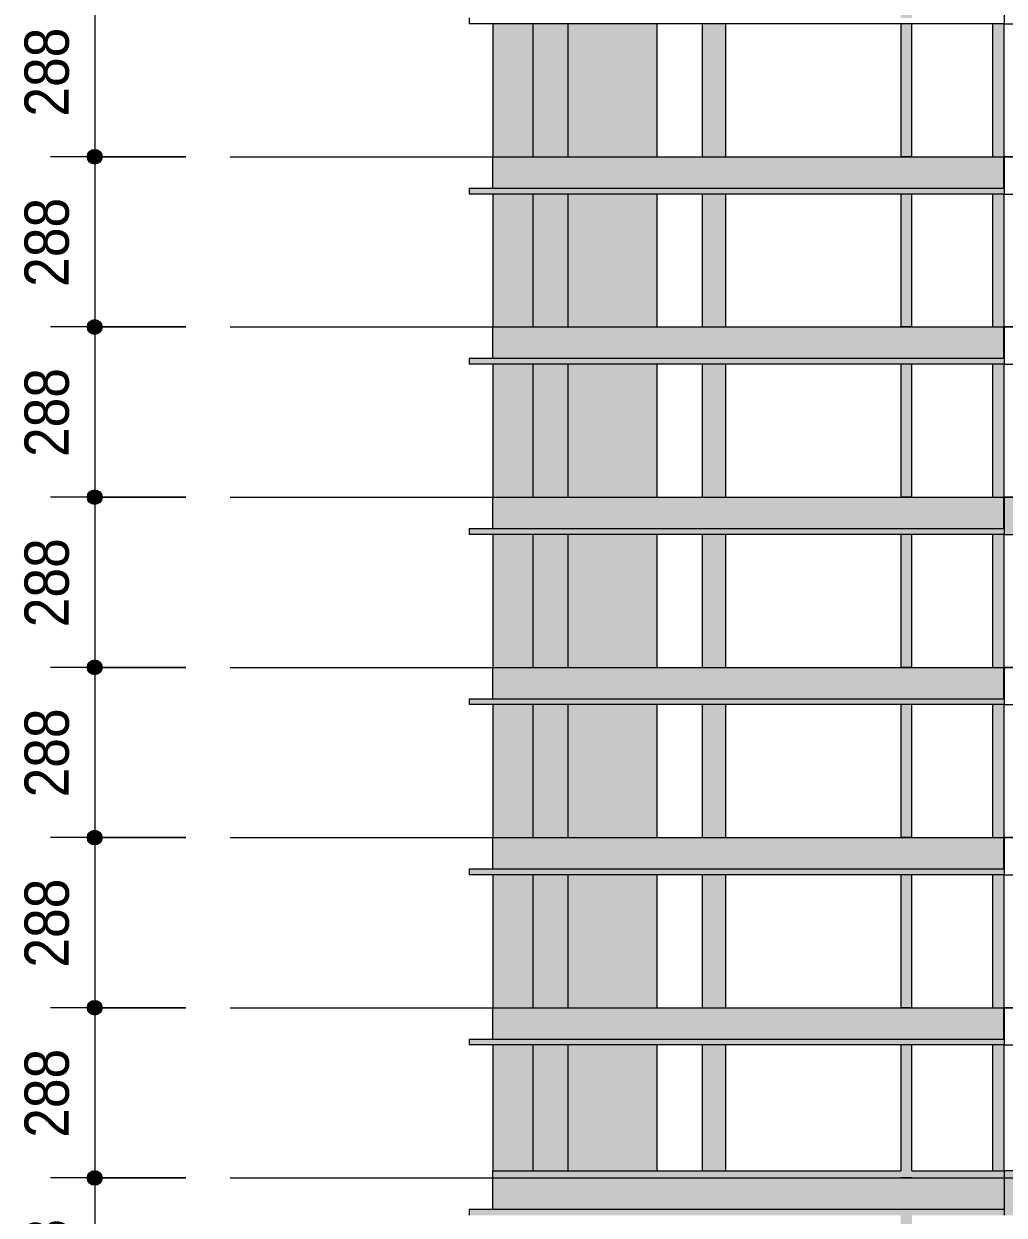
# Model space of a CAD drawing. Header units: centimetres. Extents: x -1095 to 23421, y -520 to 84300.
# Drawn here: x 12501 to 14160, y 77370 to 79386 of the extents above; entities that cross this region are included whole.
import ezdxf

# ---------------------------------------------------------------- set-up
doc = ezdxf.new("R2010")
doc.units = ezdxf.units.CM
doc.linetypes.add('Centro', pattern=[3.175, 0.635, -0.47625, 1.5875, -0.47625])
for name, color, linetype, lineweight in [('A-ANNO-DIMS', 7, 'Continuous', 9), ('A-ANNO-DIMS-500', 7, 'Continuous', 9), ('A-FLOR', 7, 'Continuous', 9), ('A-FLOR-LEVL', 7, 'Continuous', 9), ('S-BEAM', 7, 'Continuous', 9), ('S-COLS', 7, 'Continuous', 9)]:
    doc.layers.add(name, color=color, linetype=linetype, lineweight=lineweight)
doc.styles.add('Fira Sans_4', font='', dxfattribs={"width": 0.9, "height": 75})
doc.styles.get('Fira Sans_4').set_extended_font_data('Fira Sans')
doc.dimstyles.new('PED_R80_1_5mm_ACIMA_As_ESQ__R00_6', dxfattribs={"dimscale": 30.48, "dimtxt": 102.298456, "dimasz": 3.28084, "dimexe": 2.46063, "dimexo": 2.46063, "dimgap": 0.492126, "dimtad": 1, "dimdec": 1, "dimrnd": 0.5, "dimdsep": 46, "dimtxsty": 'Fira Sans_4', "dimblk1": 'DOTSMALL', "dimblk2": 'DOTSMALL', "dimsah": 1, "dimcen": 0.09, "dimdle": 4.92126, "dimazin": 0, "dimtfac": 1, "dimtdec": 4, "dimtix": 1, "dimtmove": 0, "dimatfit": 3, "dimfxl": 1, "dimtvp": 1, "dimtolj": 1, "dimtzin": 0, "dimarcsym": 2})

# ---------------------------------------------------------------- blocks, each defined once
blk = doc.blocks.new('DIMBLOCK347-CT501 - CORTE ESQ_ ATC')
at = {"layer": 'A-ANNO-DIMS-500', "true_color": 0x000032}
h = blk.add_hatch(color=178, dxfattribs=at)
edge = h.paths.add_edge_path(flags=0)
edge.add_arc((12621.2, 79449), 12.5, 0, 360)
h = blk.add_hatch(color=178, dxfattribs=at)
edge = h.paths.add_edge_path(flags=0)
edge.add_arc((12621.2, 79161), 12.5, 0, 360)
at = {"layer": 'A-ANNO-DIMS-500', "color": 178, "true_color": 0x000032}
for p, q in [((12775.5, 79449), (12546.2, 79449)), ((12621.2, 79449), (12621.2, 79161)), ((12621.2, 79449), (12775.5, 79449)), ((12775.5, 79161), (12546.2, 79161)), ((12621.2, 79161), (12775.5, 79161))]:
    blk.add_line(p, q, dxfattribs=at)
for centre in [(12621.2, 79449), (12621.2, 79161)]:
    blk.add_circle(centre, 12.5, dxfattribs=at)
at = {"layer": 'A-ANNO-DIMS-500', "color": 0, "insert": (12502.3, 79228.9), "char_height": 75, "width": 182.563, "attachment_point": 1, "rotation": 90, "line_spacing_factor": 1.049215, "style": 'Fira Sans_4'}
blk.add_mtext('288', dxfattribs=at)
blk = doc.blocks.new('_DotSmall')
at = {"color": 0, "linetype": 'ByBlock', "const_width": 0.5}
blk.add_lwpolyline([(-0.0625, 0, 1), (0.0625, 0, 1)], format="xyb", close=True, dxfattribs=at)
blk = doc.blocks.new('DIMBLOCK348-CT501 - CORTE ESQ_ ATC')
at = {"layer": 'A-ANNO-DIMS-500', "true_color": 0x000032}
h = blk.add_hatch(color=178, dxfattribs=at)
edge = h.paths.add_edge_path(flags=0)
edge.add_arc((12621.2, 79161), 12.5, 0, 360)
h = blk.add_hatch(color=178, dxfattribs=at)
edge = h.paths.add_edge_path(flags=0)
edge.add_arc((12621.2, 78873), 12.5, 0, 360)
at = {"layer": 'A-ANNO-DIMS-500', "color": 178, "true_color": 0x000032}
for p, q in [((12775.5, 79161), (12546.2, 79161)), ((12621.2, 79161), (12621.2, 78873)), ((12621.2, 79161), (12775.5, 79161)), ((12775.5, 78873), (12546.2, 78873)), ((12621.2, 78873), (12775.5, 78873))]:
    blk.add_line(p, q, dxfattribs=at)
for centre in [(12621.2, 79161), (12621.2, 78873)]:
    blk.add_circle(centre, 12.5, dxfattribs=at)
at = {"layer": 'A-ANNO-DIMS-500', "color": 0, "insert": (12502.3, 78940.9), "char_height": 75, "width": 182.563, "attachment_point": 1, "rotation": 90, "line_spacing_factor": 1.049215, "style": 'Fira Sans_4'}
blk.add_mtext('288', dxfattribs=at)
blk = doc.blocks.new('DIMBLOCK349-CT501 - CORTE ESQ_ ATC')
at = {"layer": 'A-ANNO-DIMS-500', "true_color": 0x000032}
h = blk.add_hatch(color=178, dxfattribs=at)
edge = h.paths.add_edge_path(flags=0)
edge.add_arc((12621.2, 78873), 12.5, 0, 360)
h = blk.add_hatch(color=178, dxfattribs=at)
edge = h.paths.add_edge_path(flags=0)
edge.add_arc((12621.2, 78585), 12.5, 0, 360)
at = {"layer": 'A-ANNO-DIMS-500', "color": 178, "true_color": 0x000032}
for p, q in [((12775.5, 78873), (12546.2, 78873)), ((12621.2, 78873), (12621.2, 78585)), ((12621.2, 78873), (12775.5, 78873)), ((12775.5, 78585), (12546.2, 78585)), ((12621.2, 78585), (12775.5, 78585))]:
    blk.add_line(p, q, dxfattribs=at)
for centre in [(12621.2, 78873), (12621.2, 78585)]:
    blk.add_circle(centre, 12.5, dxfattribs=at)
at = {"layer": 'A-ANNO-DIMS-500', "color": 0, "insert": (12502.3, 78652.9), "char_height": 75, "width": 182.563, "attachment_point": 1, "rotation": 90, "line_spacing_factor": 1.049215, "style": 'Fira Sans_4'}
blk.add_mtext('288', dxfattribs=at)
blk = doc.blocks.new('DIMBLOCK350-CT501 - CORTE ESQ_ ATC')
at = {"layer": 'A-ANNO-DIMS-500', "true_color": 0x000032}
h = blk.add_hatch(color=178, dxfattribs=at)
edge = h.paths.add_edge_path(flags=0)
edge.add_arc((12621.2, 78585), 12.5, 0, 360)
h = blk.add_hatch(color=178, dxfattribs=at)
edge = h.paths.add_edge_path(flags=0)
edge.add_arc((12621.2, 78297), 12.5, 0, 360)
at = {"layer": 'A-ANNO-DIMS-500', "color": 178, "true_color": 0x000032}
for p, q in [((12775.5, 78585), (12546.2, 78585)), ((12621.2, 78585), (12621.2, 78297)), ((12621.2, 78585), (12775.5, 78585)), ((12775.5, 78297), (12546.2, 78297)), ((12621.2, 78297), (12775.5, 78297))]:
    blk.add_line(p, q, dxfattribs=at)
for centre in [(12621.2, 78585), (12621.2, 78297)]:
    blk.add_circle(centre, 12.5, dxfattribs=at)
at = {"layer": 'A-ANNO-DIMS-500', "color": 0, "insert": (12502.3, 78364.9), "char_height": 75, "width": 182.563, "attachment_point": 1, "rotation": 90, "line_spacing_factor": 1.049215, "style": 'Fira Sans_4'}
blk.add_mtext('288', dxfattribs=at)
blk = doc.blocks.new('DIMBLOCK351-CT501 - CORTE ESQ_ ATC')
at = {"layer": 'A-ANNO-DIMS-500', "true_color": 0x000032}
h = blk.add_hatch(color=178, dxfattribs=at)
edge = h.paths.add_edge_path(flags=0)
edge.add_arc((12621.2, 78297), 12.5, 0, 360)
h = blk.add_hatch(color=178, dxfattribs=at)
edge = h.paths.add_edge_path(flags=0)
edge.add_arc((12621.2, 78009), 12.5, 0, 360)
at = {"layer": 'A-ANNO-DIMS-500', "color": 178, "true_color": 0x000032}
for p, q in [((12775.5, 78297), (12546.2, 78297)), ((12621.2, 78297), (12621.2, 78009)), ((12621.2, 78297), (12775.5, 78297)), ((12775.5, 78009), (12546.2, 78009)), ((12621.2, 78009), (12775.5, 78009))]:
    blk.add_line(p, q, dxfattribs=at)
for centre in [(12621.2, 78297), (12621.2, 78009)]:
    blk.add_circle(centre, 12.5, dxfattribs=at)
at = {"layer": 'A-ANNO-DIMS-500', "color": 0, "insert": (12502.3, 78076.9), "char_height": 75, "width": 182.563, "attachment_point": 1, "rotation": 90, "line_spacing_factor": 1.049215, "style": 'Fira Sans_4'}
blk.add_mtext('288', dxfattribs=at)
blk = doc.blocks.new('DIMBLOCK352-CT501 - CORTE ESQ_ ATC')
at = {"layer": 'A-ANNO-DIMS-500', "true_color": 0x000032}
h = blk.add_hatch(color=178, dxfattribs=at)
edge = h.paths.add_edge_path(flags=0)
edge.add_arc((12621.2, 78009), 12.5, 0, 360)
h = blk.add_hatch(color=178, dxfattribs=at)
edge = h.paths.add_edge_path(flags=0)
edge.add_arc((12621.2, 77721), 12.5, 0, 360)
at = {"layer": 'A-ANNO-DIMS-500', "color": 178, "true_color": 0x000032}
for p, q in [((12775.5, 78009), (12546.2, 78009)), ((12621.2, 78009), (12621.2, 77721)), ((12621.2, 78009), (12775.5, 78009)), ((12775.5, 77721), (12546.2, 77721)), ((12621.2, 77721), (12775.5, 77721))]:
    blk.add_line(p, q, dxfattribs=at)
for centre in [(12621.2, 78009), (12621.2, 77721)]:
    blk.add_circle(centre, 12.5, dxfattribs=at)
at = {"layer": 'A-ANNO-DIMS-500', "color": 0, "insert": (12502.3, 77788.9), "char_height": 75, "width": 182.563, "attachment_point": 1, "rotation": 90, "line_spacing_factor": 1.049215, "style": 'Fira Sans_4'}
blk.add_mtext('288', dxfattribs=at)
blk = doc.blocks.new('DIMBLOCK353-CT501 - CORTE ESQ_ ATC')
at = {"layer": 'A-ANNO-DIMS-500', "true_color": 0x000032}
h = blk.add_hatch(color=178, dxfattribs=at)
edge = h.paths.add_edge_path(flags=0)
edge.add_arc((12621.2, 77721), 12.5, 0, 360)
h = blk.add_hatch(color=178, dxfattribs=at)
edge = h.paths.add_edge_path(flags=0)
edge.add_arc((12621.2, 77433), 12.5, 0, 360)
at = {"layer": 'A-ANNO-DIMS-500', "color": 178, "true_color": 0x000032}
for p, q in [((12775.5, 77721), (12546.2, 77721)), ((12621.2, 77721), (12621.2, 77433)), ((12621.2, 77721), (12775.5, 77721)), ((12775.5, 77433), (12546.2, 77433)), ((12621.2, 77433), (12775.5, 77433))]:
    blk.add_line(p, q, dxfattribs=at)
for centre in [(12621.2, 77721), (12621.2, 77433)]:
    blk.add_circle(centre, 12.5, dxfattribs=at)
at = {"layer": 'A-ANNO-DIMS-500', "color": 0, "insert": (12502.3, 77500.9), "char_height": 75, "width": 182.563, "attachment_point": 1, "rotation": 90, "line_spacing_factor": 1.049215, "style": 'Fira Sans_4'}
blk.add_mtext('288', dxfattribs=at)
blk = doc.blocks.new('DIMBLOCK354-CT501 - CORTE ESQ_ ATC')
at = {"layer": 'A-ANNO-DIMS-500', "true_color": 0x000032}
h = blk.add_hatch(color=178, dxfattribs=at)
edge = h.paths.add_edge_path(flags=0)
edge.add_arc((12621.2, 77433), 12.5, 0, 360)
h = blk.add_hatch(color=178, dxfattribs=at)
edge = h.paths.add_edge_path(flags=0)
edge.add_arc((12621.2, 77145), 12.5, 0, 360)
at = {"layer": 'A-ANNO-DIMS-500', "color": 178, "true_color": 0x000032}
for p, q in [((12775.5, 77433), (12546.2, 77433)), ((12621.2, 77433), (12621.2, 77145)), ((12621.2, 77433), (12775.5, 77433)), ((12775.5, 77145), (12546.2, 77145)), ((12621.2, 77145), (12775.5, 77145))]:
    blk.add_line(p, q, dxfattribs=at)
for centre in [(12621.2, 77433), (12621.2, 77145)]:
    blk.add_circle(centre, 12.5, dxfattribs=at)
at = {"layer": 'A-ANNO-DIMS-500', "color": 0, "insert": (12502.3, 77212.9), "char_height": 75, "width": 182.563, "attachment_point": 1, "rotation": 90, "line_spacing_factor": 1.049215, "style": 'Fira Sans_4'}
blk.add_mtext('288', dxfattribs=at)

msp = doc.modelspace()

# ---------------------------------------------------------------- hatches: boundary and pattern name
at = {"layer": 'A-FLOR', "true_color": 0xc0c0c0}
for points in [[(14159.74, 79098), (14159.24, 79108), (13254.74, 79108), (13254.74, 79098), (14159.24, 79098)], [(14159.74, 78810), (14159.24, 78820), (13254.74, 78820), (13254.74, 78810), (14159.24, 78810)], [(14003.74, 78522), (14159.74, 78522), (14159.24, 78532), (13254.74, 78532), (13254.74, 78522), (13984.74, 78522)], [(13294.74, 78234), (14159.74, 78234), (14159.24, 78244), (13254.74, 78244), (13254.74, 78234)], [(13294.74, 77946), (14159.74, 77946), (14159.24, 77956), (13254.74, 77956), (13254.74, 77946)], [(13294.74, 77658), (14159.74, 77658), (14159.24, 77668), (13254.74, 77668), (13254.74, 77658)], [(13603.89, 77370), (14159.74, 77370), (14159.24, 77380), (13254.74, 77380), (13254.74, 77370), (13573.24, 77370)]]:
    msp.add_hatch(color=9, dxfattribs=at).paths.add_polyline_path(points, flags=0)
at = {"layer": 'S-BEAM', "true_color": 0xc0c0c0}
for points in [[(13313.74, 79108), (13313.74, 79161), (13294.74, 79161), (13294.74, 79108)], [(13980.27, 79108), (13984.74, 79108), (13984.74, 79161), (13313.74, 79161), (13313.74, 79108), (13603.89, 79108)], [(14158.47, 79108), (14158.47, 79161), (14003.74, 79161), (14003.74, 79108)], [(13294.74, 78820), (13313.74, 78820), (13313.74, 78873), (13294.74, 78873)], [(13980.27, 78820), (13984.74, 78820), (13984.74, 78873), (13313.74, 78873), (13313.74, 78820), (13603.89, 78820)], [(14158.47, 78820), (14158.47, 78873), (14003.74, 78873), (14003.74, 78820)], [(13294.74, 78532), (13313.74, 78532), (13313.74, 78585), (13294.74, 78585)], [(13984.74, 78532), (13984.74, 78585), (13313.74, 78585), (13313.74, 78532), (13980.27, 78532)], [(14158.47, 78532), (14158.47, 78585), (14003.74, 78585), (14003.74, 78532)], [(14159.74, 78522), (14178.74, 78522), (14178.74, 78585), (14159.74, 78585), (14159.74, 78571)], [(13313.74, 78244), (13313.74, 78297), (13294.74, 78297), (13294.74, 78244)], [(13980.27, 78244), (13984.74, 78244), (13984.74, 78297), (13313.74, 78297), (13313.74, 78244), (13603.89, 78244)], [(14158.47, 78244), (14158.47, 78297), (14003.74, 78297), (14003.74, 78244)], [(13294.74, 77956), (13313.74, 77956), (13313.74, 78009), (13294.74, 78009)], [(13980.27, 77956), (13984.74, 77956), (13984.74, 78009), (13313.74, 78009), (13313.74, 77956), (13603.89, 77956)], [(14158.47, 77956), (14158.47, 78009), (14003.74, 78009), (14003.74, 77956)], [(13294.74, 77668), (13313.74, 77668), (13313.74, 77721), (13294.74, 77721), (13294.74, 77669.6)], [(13980.27, 77668), (13984.74, 77668), (13984.74, 77721), (13313.74, 77721), (13313.74, 77668), (13603.89, 77668)], [(14158.47, 77668), (14158.47, 77721), (14003.74, 77721), (14003.74, 77668)], [(13313.74, 77380), (13313.74, 77445), (13294.74, 77445), (13294.74, 77380)], [(13984.74, 77380), (13984.74, 77445), (13313.74, 77445), (13313.74, 77380), (13980.27, 77380)], [(14159.24, 77380), (14159.74, 77380), (14159.24, 77445), (14003.74, 77445), (14003.74, 77380)], [(14159.74, 77370), (14178.74, 77370), (14178.74, 77445), (14159.74, 77445), (14159.74, 77380)]]:
    msp.add_hatch(color=9, dxfattribs=at).paths.add_polyline_path(points, flags=0)
at = {"layer": 'S-COLS', "true_color": 0xc0c0c0}
h = msp.add_hatch(color=9, dxfattribs=at)
h.paths.add_polyline_path([(14003.74, 79161), (14003.74, 79386), (13984.74, 79386), (13984.74, 79161)], flags=0)
h.paths.add_polyline_path([(14003.74, 79396), (14003.74, 79449), (13984.74, 79449), (13984.74, 79396)], flags=0)
h = msp.add_hatch(color=9, dxfattribs=at)
h.paths.add_polyline_path([(14158.47, 79161), (14159.24, 79161), (14159.24, 79386), (14140.24, 79386), (14140.24, 79161)], flags=0)
h.paths.add_polyline_path([(14159.24, 79396), (14159.24, 79449), (14158.47, 79448.43), (14158.47, 79396)], flags=0)
h = msp.add_hatch(color=9, dxfattribs=at)
h.paths.add_polyline_path([(13294.74, 79161), (13362.24, 79161), (13362.24, 79386), (13294.74, 79386), (13294.74, 79322.15)], flags=0)
h.paths.add_polyline_path([(13572.74, 79161), (13572.74, 79161), (13572.74, 79386), (13422.24, 79386), (13422.24, 79161)], flags=0)
for points in [[(13362.24, 79161), (13392.24, 79161), (13392.24, 79386), (13362.34, 79386), (13362.31, 79322.15)], [(13417.18, 79161), (13422.24, 79161), (13421.66, 79386), (13392.24, 79386), (13392.24, 79161), (13417.12, 79161)], [(13688.74, 79161), (13688.74, 79386), (13648.74, 79386), (13648.74, 79161), (13649.57, 79161)], [(13362.24, 78873), (13392.24, 78873), (13392.24, 79098), (13362.34, 79098), (13362.28, 78954.92)], [(13417.12, 78873), (13422.24, 78873), (13421.66, 79098), (13392.24, 79098), (13392.24, 78873), (13415.7, 78873)], [(13649.57, 78873), (13688.74, 78873), (13688.74, 79098), (13648.74, 79098), (13648.74, 78873)], [(13362.24, 78585), (13392.24, 78585), (13392.24, 78810), (13362.34, 78810), (13362.24, 78587.68)], [(13392.24, 78585), (13422.24, 78585), (13421.66, 78810), (13392.24, 78810), (13392.24, 78587.68)], [(13688.74, 78585), (13688.74, 78810), (13648.74, 78810), (13648.74, 78585), (13649.57, 78585)], [(13362.24, 78297), (13392.24, 78297), (13392.24, 78522), (13362.34, 78522), (13362.29, 78404.07)], [(13417.18, 78297), (13422.24, 78297), (13421.66, 78522), (13392.24, 78522), (13392.24, 78297), (13417.12, 78297)], [(13649.57, 78297), (13688.74, 78297), (13688.74, 78522), (13648.74, 78522), (13648.74, 78297)], [(13362.24, 78009), (13392.24, 78009), (13392.24, 78234), (13362.34, 78234), (13362.25, 78036.84)], [(13417.12, 78009), (13422.24, 78009), (13421.66, 78234), (13392.24, 78234), (13392.24, 78009), (13415.7, 78009)], [(13649.57, 78009), (13688.74, 78009), (13688.74, 78234), (13648.74, 78234), (13648.74, 78009)], [(13362.24, 77721), (13392.24, 77721), (13392.24, 77946), (13362.34, 77946), (13362.3, 77853.22)], [(13415.7, 77721), (13422.24, 77721), (13421.66, 77946), (13392.24, 77946), (13392.24, 77721), (13413.45, 77721)], [(13688.74, 77721), (13688.74, 77946), (13648.74, 77946), (13648.74, 77721), (13649.57, 77721)], [(13362.25, 77445), (13392.24, 77445), (13392.24, 77658), (13362.34, 77658), (13362.26, 77485.99)], [(13413.45, 77445), (13422.24, 77445), (13421.66, 77658), (13392.24, 77658), (13392.24, 77445), (13413.18, 77445)], [(13651.57, 77445), (13688.74, 77445), (13688.74, 77658), (13648.74, 77658), (13648.74, 77445)]]:
    msp.add_hatch(color=9, dxfattribs=at).paths.add_polyline_path(points, flags=0)
h = msp.add_hatch(color=9, dxfattribs=at)
h.paths.add_polyline_path([(14159.24, 79161), (14159.74, 79161.37), (14159.24, 79322.15)], flags=0)
h.paths.add_polyline_path([(14369.24, 79161), (14369.24, 79386), (14178.74, 79386), (14178.74, 79161), (14356.64, 79161)], flags=0)
h = msp.add_hatch(color=9, dxfattribs=at)
h.paths.add_polyline_path([(14003.74, 78873), (14003.74, 79098), (13984.74, 79098), (13984.74, 78873)], flags=0)
h.paths.add_polyline_path([(14003.74, 79108), (14003.74, 79161), (13984.74, 79161), (13984.74, 79108)], flags=0)
h = msp.add_hatch(color=9, dxfattribs=at)
h.paths.add_polyline_path([(14158.47, 78873), (14159.24, 78873), (14159.24, 79098), (14140.24, 79098), (14140.24, 78873)], flags=0)
h.paths.add_polyline_path([(14159.24, 79108), (14159.24, 79161), (14158.47, 79160.43), (14158.47, 79108)], flags=0)
h = msp.add_hatch(color=9, dxfattribs=at)
h.paths.add_polyline_path([(14178.74, 78873), (14369.24, 78873), (14369.24, 79098), (14178.74, 79098), (14178.74, 78954.92)], flags=0)
h.paths.add_polyline_path([(14159.24, 79108), (14159.74, 79108), (14159.24, 79147)], flags=0)
h = msp.add_hatch(color=9, dxfattribs=at)
h.paths.add_polyline_path([(13294.74, 78873), (13362.24, 78873), (13362.24, 79098), (13294.74, 79098), (13294.74, 78954.92)], flags=0)
h.paths.add_polyline_path([(13572.74, 78873), (13572.74, 78873), (13572.74, 79098), (13422.24, 79098), (13422.24, 78873)], flags=0)
h = msp.add_hatch(color=9, dxfattribs=at)
h.paths.add_polyline_path([(13984.74, 78585), (14003.74, 78585), (14003.74, 78810), (13984.74, 78810), (13984.74, 78587.68)], flags=0)
h.paths.add_polyline_path([(14003.74, 78820), (14003.74, 78873), (13984.74, 78873), (13984.74, 78820)], flags=0)
h = msp.add_hatch(color=9, dxfattribs=at)
h.paths.add_polyline_path([(14140.24, 78585), (14159.24, 78585), (14159.24, 78810), (14140.24, 78810), (14140.24, 78587.68)], flags=0)
h.paths.add_polyline_path([(14159.24, 78820), (14159.24, 78873), (14158.47, 78872.43), (14158.47, 78820)], flags=0)
h = msp.add_hatch(color=9, dxfattribs=at)
h.paths.add_polyline_path([(14356.64, 78585), (14369.24, 78585), (14369.24, 78810), (14178.74, 78810), (14178.74, 78585), (14250.24, 78585)], flags=0)
h.paths.add_polyline_path([(14159.24, 78585), (14159.74, 78585.37), (14159.24, 78587.68)], flags=0)
h.paths.add_polyline_path([(14159.24, 78820), (14159.74, 78820), (14159.24, 78859)], flags=0)
h = msp.add_hatch(color=9, dxfattribs=at)
h.paths.add_polyline_path([(13294.74, 78585), (13362.24, 78585), (13362.24, 78810), (13294.74, 78810), (13294.74, 78587.68)], flags=0)
h.paths.add_polyline_path([(13572.74, 78585), (13572.74, 78585), (13572.74, 78810), (13422.24, 78810), (13422.24, 78585)], flags=0)
h = msp.add_hatch(color=9, dxfattribs=at)
h.paths.add_polyline_path([(14003.74, 78297), (14003.74, 78522), (13984.74, 78522), (13984.74, 78297)], flags=0)
h.paths.add_polyline_path([(14003.74, 78532), (14003.74, 78585), (13984.74, 78585), (13984.74, 78532)], flags=0)
h = msp.add_hatch(color=9, dxfattribs=at)
h.paths.add_polyline_path([(14158.47, 78297), (14159.24, 78297), (14159.24, 78522), (14140.24, 78522), (14140.24, 78297)], flags=0)
h.paths.add_polyline_path([(14159.24, 78532), (14159.24, 78585), (14158.47, 78584.43), (14158.47, 78532)], flags=0)
h = msp.add_hatch(color=9, dxfattribs=at)
h.paths.add_polyline_path([(13313.74, 78297), (13362.24, 78297), (13362.24, 78522), (13294.74, 78522), (13294.74, 78297)], flags=0)
h.paths.add_polyline_path([(13572.74, 78297), (13572.74, 78297), (13572.74, 78522), (13422.24, 78522), (13422.24, 78297)], flags=0)
h = msp.add_hatch(color=9, dxfattribs=at)
h.paths.add_polyline_path([(14159.24, 78297), (14159.74, 78297.37), (14159.24, 78404.07)], flags=0)
h.paths.add_polyline_path([(14250.24, 78297), (14369.24, 78297), (14369.24, 78522), (14250.24, 78522)], flags=0)
h.paths.add_polyline_path([(14178.74, 78297), (14250.24, 78297), (14250.24, 78522), (14178.74, 78522)], flags=0)
h = msp.add_hatch(color=9, dxfattribs=at)
h.paths.add_polyline_path([(14003.74, 78009), (14003.74, 78234), (13984.74, 78234), (13984.74, 78009)], flags=0)
h.paths.add_polyline_path([(14003.74, 78244), (14003.74, 78297), (13984.74, 78297), (13984.74, 78244)], flags=0)
h = msp.add_hatch(color=9, dxfattribs=at)
h.paths.add_polyline_path([(14140.24, 78009), (14159.24, 78009), (14159.24, 78234), (14140.24, 78234), (14140.24, 78220.45)], flags=0)
h.paths.add_polyline_path([(14159.24, 78244), (14159.24, 78297), (14158.47, 78296.43), (14158.47, 78244)], flags=0)
h = msp.add_hatch(color=9, dxfattribs=at)
h.paths.add_polyline_path([(14159.24, 78009), (14159.74, 78009.37), (14159.24, 78010.76)], flags=0)
h.paths.add_polyline_path([(14178.74, 78009), (14369.24, 78009), (14369.24, 78234), (14178.74, 78234), (14178.74, 78220.45)], flags=0)
h.paths.add_polyline_path([(14159.24, 78244), (14159.74, 78244), (14159.24, 78283)], flags=0)
h = msp.add_hatch(color=9, dxfattribs=at)
h.paths.add_polyline_path([(13572.74, 78009), (13572.74, 78234), (13422.24, 78234), (13422.24, 78009), (13572.74, 78009)], flags=0)
h.paths.add_polyline_path([(13313.74, 78009), (13362.24, 78009), (13362.24, 78234), (13294.74, 78234), (13294.74, 78009)], flags=0)
h = msp.add_hatch(color=9, dxfattribs=at)
h.paths.add_polyline_path([(14003.74, 77721), (14003.74, 77946), (13984.74, 77946), (13984.74, 77721)], flags=0)
h.paths.add_polyline_path([(14003.74, 77956), (14003.74, 78009), (13984.74, 78009), (13984.74, 77956)], flags=0)
h = msp.add_hatch(color=9, dxfattribs=at)
h.paths.add_polyline_path([(14140.24, 77721), (14159.24, 77721), (14159.24, 77946), (14140.24, 77946), (14140.24, 77853.22)], flags=0)
h.paths.add_polyline_path([(14159.24, 77956), (14159.24, 78009), (14158.47, 78008.43), (14158.47, 77956)], flags=0)
h = msp.add_hatch(color=9, dxfattribs=at)
h.paths.add_polyline_path([(13294.74, 77721), (13362.24, 77721), (13362.24, 77946), (13294.74, 77946), (13294.74, 77853.22)], flags=0)
h.paths.add_polyline_path([(13572.74, 77721), (13572.74, 77721), (13572.74, 77946), (13422.24, 77946), (13422.24, 77721)], flags=0)
h = msp.add_hatch(color=9, dxfattribs=at)
h.paths.add_polyline_path([(13984.74, 77433), (14003.74, 77433), (14003.74, 77658), (13984.74, 77658), (13984.74, 77433)], flags=0)
h.paths.add_polyline_path([(13984.74, 77668), (14003.74, 77668), (14003.74, 77721), (13984.74, 77721), (13984.74, 77707)], flags=0)
h = msp.add_hatch(color=9, dxfattribs=at)
h.paths.add_polyline_path([(14140.24, 77445), (14159.24, 77445), (14159.24, 77658), (14140.24, 77658), (14140.24, 77485.99)], flags=0)
h.paths.add_polyline_path([(14159.24, 77668), (14159.24, 77721), (14158.47, 77720.43), (14158.47, 77668)], flags=0)
h = msp.add_hatch(color=9, dxfattribs=at)
h.paths.add_polyline_path([(14159.24, 77445), (14159.74, 77445), (14159.24, 77485.99)], flags=0)
h.paths.add_polyline_path([(14250.24, 77445), (14369.24, 77445), (14369.24, 77658), (14178.74, 77658), (14178.74, 77445)], flags=0)
h.paths.add_polyline_path([(14159.24, 77668), (14159.74, 77668), (14159.24, 77707)], flags=0)
h = msp.add_hatch(color=9, dxfattribs=at)
h.paths.add_polyline_path([(13294.74, 77445), (13362.25, 77445), (13362.24, 77658), (13294.74, 77658), (13294.74, 77485.99)], flags=0)
h.paths.add_polyline_path([(13422.24, 77445), (13572.74, 77445), (13572.74, 77658), (13422.24, 77658), (13422.24, 77485.99)], flags=0)
h = msp.add_hatch(color=9, dxfattribs=at)
h.paths.add_polyline_path([(13984.74, 77145), (14003.74, 77145), (14003.74, 77370), (13984.74, 77370), (13984.74, 77157)], flags=0)
h.paths.add_polyline_path([(13984.74, 77380), (14003.74, 77380.28), (14003.74, 77433), (13984.74, 77433)], flags=0)

# ---------------------------------------------------------------- linework, layer by layer
at = {"layer": 'A-FLOR'}
for p, q in [((13254.74, 79396), (13254.74, 79386)), ((14159.74, 79386), (13254.74, 79386)), ((13254.74, 79108), (14159.74, 79108)), ((13254.74, 79108), (13254.74, 79098)), ((14159.74, 79098), (13254.74, 79098)), ((13254.74, 78820), (14159.74, 78820)), ((13254.74, 78820), (13254.74, 78810)), ((14159.74, 78810), (13254.74, 78810)), ((13254.74, 78532), (14159.74, 78532)), ((13254.74, 78532), (13254.74, 78522)), ((14159.74, 78522), (13254.74, 78522)), ((13254.74, 78244), (14159.74, 78244)), ((13254.74, 78244), (13254.74, 78234)), ((14159.74, 78234), (13254.74, 78234)), ((13254.74, 77956), (14159.74, 77956)), ((13254.74, 77956), (13254.74, 77946)), ((14159.74, 77946), (13254.74, 77946)), ((13254.74, 77668), (14159.74, 77668)), ((13254.74, 77668), (13254.74, 77658)), ((14159.74, 77658), (13254.74, 77658)), ((13254.74, 77380), (14159.74, 77380)), ((13254.74, 77380), (13254.74, 77370))]:
    msp.add_line(p, q, dxfattribs=at)
at = {"layer": 'A-FLOR-LEVL', "linetype": 'Centro'}
for p, q in [((12850.49, 79161), (16649.08, 79161)), ((12850.49, 78873), (16649.08, 78873)), ((12850.49, 78585), (16649.08, 78585)), ((12850.49, 78297), (16649.08, 78297)), ((12850.49, 78009), (16649.08, 78009)), ((12850.49, 77721), (16649.08, 77721)), ((12850.49, 77433), (16649.08, 77433))]:
    msp.add_line(p, q, dxfattribs=at)
at = {"layer": 'S-BEAM'}
for p, q in [((14159.74, 79449), (14159.74, 79386)), ((14159.74, 79386), (14178.74, 79386)), ((13294.74, 79161), (13313.74, 79161)), ((13294.74, 79108), (13294.74, 79161)), ((13313.74, 79161), (13984.74, 79161)), ((14003.74, 79161), (14158.47, 79161)), ((14158.47, 79161), (14158.47, 79108)), ((14178.74, 79161), (14159.74, 79161)), ((14159.74, 79161), (14159.74, 79098)), ((14159.74, 79098), (14178.74, 79098)), ((13294.74, 78873), (13313.74, 78873)), ((13294.74, 78820), (13294.74, 78873)), ((13313.74, 78873), (13984.74, 78873)), ((14003.74, 78873), (14158.47, 78873)), ((14158.47, 78873), (14158.47, 78820)), ((14178.74, 78873), (14159.74, 78873)), ((14159.74, 78873), (14159.74, 78810)), ((14159.74, 78810), (14178.74, 78810)), ((13294.74, 78585), (13313.74, 78585)), ((13294.74, 78532), (13294.74, 78585)), ((13313.74, 78585), (13984.74, 78585)), ((14003.74, 78585), (14158.47, 78585)), ((14158.47, 78585), (14158.47, 78532)), ((14178.74, 78585), (14159.74, 78585)), ((14159.74, 78585), (14159.74, 78522)), ((14159.74, 78522), (14178.74, 78522)), ((13294.74, 78297), (13313.74, 78297)), ((13294.74, 78244), (13294.74, 78297)), ((13313.74, 78297), (13984.74, 78297)), ((14003.74, 78297), (14158.47, 78297)), ((14158.47, 78297), (14158.47, 78244)), ((14178.74, 78297), (14159.74, 78297)), ((14159.74, 78297), (14159.74, 78234)), ((14159.74, 78234), (14178.74, 78234)), ((13294.74, 78009), (13313.74, 78009)), ((13294.74, 77956), (13294.74, 78009)), ((13313.74, 78009), (13984.74, 78009)), ((14003.74, 78009), (14158.47, 78009)), ((14158.47, 78009), (14158.47, 77956)), ((14178.74, 78009), (14159.74, 78009)), ((14159.74, 78009), (14159.74, 77946)), ((14159.74, 77946), (14178.74, 77946)), ((13294.74, 77721), (13313.74, 77721)), ((13294.74, 77668), (13294.74, 77721)), ((13313.74, 77721), (13984.74, 77721)), ((14003.74, 77721), (14158.47, 77721)), ((14158.47, 77721), (14158.47, 77668)), ((14178.74, 77721), (14159.74, 77721)), ((14159.74, 77721), (14159.74, 77658)), ((14159.74, 77658), (14178.74, 77658)), ((13294.74, 77445), (13313.74, 77445)), ((13294.74, 77380), (13294.74, 77445)), ((13313.74, 77445), (13984.74, 77445)), ((14003.74, 77445), (14159.74, 77445)), ((14178.74, 77445), (14159.74, 77445)), ((14159.74, 77445), (14159.74, 77370))]:
    msp.add_line(p, q, dxfattribs=at)
at = {"layer": 'S-COLS'}
for p, q in [((13294.74, 79386), (13294.74, 79161)), ((13362.24, 79386), (13362.24, 79161)), ((13422.24, 79161), (13422.24, 79386)), ((13572.74, 79161), (13572.74, 79386)), ((13648.74, 79386), (13648.74, 79161)), ((13688.74, 79161), (13688.74, 79386)), ((13984.74, 79386), (13984.74, 79161)), ((14003.74, 79161), (14003.74, 79386)), ((14140.24, 79386), (14140.24, 79161)), ((14159.24, 79386), (14159.24, 79161)), ((14003.74, 79161), (13984.74, 79161)), ((14003.74, 79161), (13984.74, 79161)), ((14159.24, 79161), (14158.47, 79161)), ((14159.24, 79161), (14158.47, 79161)), ((13294.74, 79098), (13294.74, 78873)), ((13362.24, 79098), (13362.24, 78873)), ((13422.24, 78873), (13422.24, 79098)), ((13572.74, 78873), (13572.74, 79098)), ((13648.74, 79098), (13648.74, 78873)), ((13688.74, 78873), (13688.74, 79098)), ((13984.74, 79098), (13984.74, 78873)), ((14003.74, 78873), (14003.74, 79098)), ((14140.24, 79098), (14140.24, 78873)), ((14159.24, 79098), (14159.24, 78873)), ((14003.74, 78873), (13984.74, 78873)), ((14003.74, 78873), (13984.74, 78873)), ((14159.24, 78873), (14158.47, 78873)), ((14159.24, 78873), (14158.47, 78873)), ((13294.74, 78810), (13294.74, 78585)), ((13362.24, 78810), (13362.24, 78585)), ((13422.24, 78585), (13422.24, 78810)), ((13572.74, 78585), (13572.74, 78810)), ((13648.74, 78810), (13648.74, 78585)), ((13688.74, 78585), (13688.74, 78810)), ((13984.74, 78810), (13984.74, 78585)), ((14003.74, 78585), (14003.74, 78810)), ((14140.24, 78810), (14140.24, 78585)), ((14159.24, 78810), (14159.24, 78585)), ((14003.74, 78585), (13984.74, 78585)), ((14003.74, 78585), (13984.74, 78585)), ((14159.24, 78585), (14158.47, 78585)), ((14159.24, 78585), (14158.47, 78585)), ((13294.74, 78522), (13294.74, 78297)), ((13362.24, 78522), (13362.24, 78297)), ((13422.24, 78297), (13422.24, 78522)), ((13572.74, 78297), (13572.74, 78522)), ((13648.74, 78522), (13648.74, 78297)), ((13688.74, 78297), (13688.74, 78522)), ((13984.74, 78522), (13984.74, 78297)), ((14003.74, 78297), (14003.74, 78522)), ((14140.24, 78522), (14140.24, 78297)), ((14159.24, 78522), (14159.24, 78297)), ((14003.74, 78297), (13984.74, 78297)), ((14003.74, 78297), (13984.74, 78297)), ((14159.24, 78297), (14158.47, 78297)), ((14159.24, 78297), (14158.47, 78297)), ((13294.74, 78234), (13294.74, 78009)), ((13362.24, 78234), (13362.24, 78009)), ((13422.24, 78009), (13422.24, 78234)), ((13572.74, 78009), (13572.74, 78234)), ((13648.74, 78234), (13648.74, 78009)), ((13688.74, 78009), (13688.74, 78234)), ((13984.74, 78234), (13984.74, 78009)), ((14003.74, 78009), (14003.74, 78234)), ((14140.24, 78234), (14140.24, 78009)), ((14159.24, 78234), (14159.24, 78009)), ((14003.74, 78009), (13984.74, 78009)), ((14003.74, 78009), (13984.74, 78009)), ((14159.24, 78009), (14158.47, 78009)), ((14159.24, 78009), (14158.47, 78009)), ((13294.74, 77946), (13294.74, 77721)), ((13362.24, 77946), (13362.24, 77721)), ((13422.24, 77721), (13422.24, 77946)), ((13572.74, 77721), (13572.74, 77946)), ((13648.74, 77946), (13648.74, 77721)), ((13688.74, 77721), (13688.74, 77946)), ((13984.74, 77946), (13984.74, 77721)), ((14003.74, 77721), (14003.74, 77946)), ((14140.24, 77946), (14140.24, 77721)), ((14159.24, 77946), (14159.24, 77721)), ((14003.74, 77721), (13984.74, 77721)), ((14003.74, 77721), (13984.74, 77721)), ((14159.24, 77721), (14158.47, 77721)), ((14159.24, 77721), (14158.47, 77721)), ((13294.74, 77658), (13294.74, 77445)), ((13362.24, 77658), (13362.24, 77445)), ((13422.24, 77445), (13422.24, 77658)), ((13572.74, 77445), (13572.74, 77658)), ((13648.74, 77658), (13648.74, 77445)), ((13688.74, 77445), (13688.74, 77658)), ((13984.74, 77658), (13984.74, 77445)), ((14003.74, 77445), (14003.74, 77658)), ((14140.24, 77658), (14140.24, 77445)), ((14159.24, 77658), (14159.24, 77444.96)), ((14003.74, 77433), (13984.74, 77433)), ((14003.74, 77433), (13984.74, 77433))]:
    msp.add_line(p, q, dxfattribs=at)

# ---------------------------------------------------------------- dimensions: what is measured, and where the dimension line sits
at = {"layer": 'A-ANNO-DIMS', "color": 178, "true_color": 0x000032}
for base, p1, p2, picture, middle in [((12621.15, 79161), (12850.49, 79449), (12850.49, 79161), 'DIMBLOCK347-CT501 - CORTE ESQ_ ATC', (12568, 79305)), ((12621.15, 78873), (12850.49, 79161), (12850.49, 78873), 'DIMBLOCK348-CT501 - CORTE ESQ_ ATC', (12568, 79017)), ((12621.15, 78585), (12850.49, 78873), (12850.49, 78585), 'DIMBLOCK349-CT501 - CORTE ESQ_ ATC', (12568, 78729)), ((12621.15, 78297), (12850.49, 78585), (12850.49, 78297), 'DIMBLOCK350-CT501 - CORTE ESQ_ ATC', (12568, 78441)), ((12621.15, 78009), (12850.49, 78297), (12850.49, 78009), 'DIMBLOCK351-CT501 - CORTE ESQ_ ATC', (12568, 78153)), ((12621.15, 77721), (12850.49, 78009), (12850.49, 77721), 'DIMBLOCK352-CT501 - CORTE ESQ_ ATC', (12568, 77865)), ((12621.15, 77433), (12850.49, 77721), (12850.49, 77433), 'DIMBLOCK353-CT501 - CORTE ESQ_ ATC', (12568, 77577)), ((12621.15, 77145), (12850.49, 77433), (12850.49, 77145), 'DIMBLOCK354-CT501 - CORTE ESQ_ ATC', (12568, 77289))]:
    dim = msp.add_linear_dim(base=base, p1=p1, p2=p2, angle=90, dimstyle='PED_R80_1_5mm_ACIMA_As_ESQ__R00_6', override={"dimpost": '<>', "dimfxl": 288}, dxfattribs=at)
    dim.commit()
    dim.dimension.update_dxf_attribs({"geometry": picture, "text_midpoint": middle})

doc.saveas('drawing.dxf')
